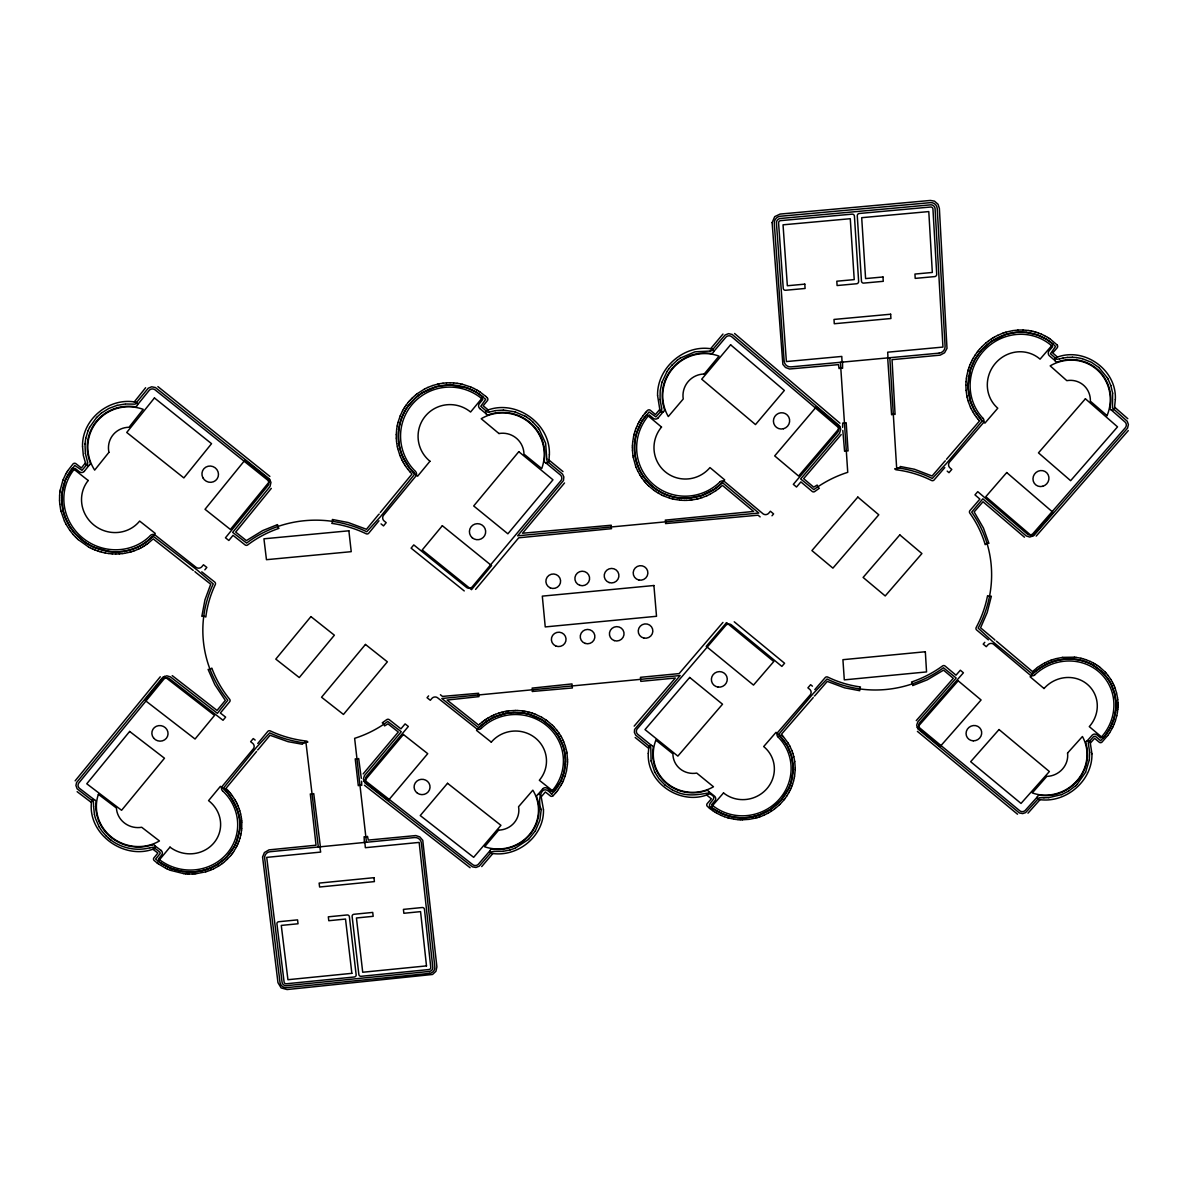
<?xml version="1.0" encoding="UTF-8"?>
<svg xmlns="http://www.w3.org/2000/svg" width="1190" height="1190" viewBox="0 0 1190 1190"><rect width="100%" height="100%" fill="white"/><g stroke="black" fill="none" stroke-linecap="round" stroke-linejoin="round"><path stroke-width="1.5" d="M93.579 806.314L93.415 801.539L77.127 788.821L75.922 785.459L76.576 782.544L162.852 677.184L166.793 675.816L170.423 676.872L217.398 713.316L227.781 700.241A114.954 111.562 15.6 0 1 213.233 583.918L197.272 570.114L154.016 536.854L152.29 536.779L148.274 540.424M1117.99 705.878L1117.99 704.316M396.27 434.692L396.3 438.113M793.15 769.662L793.135 766.539M795.203 769.632L795.218 768.071M61.687 497.316L63.085 510.659M565.473 761.154L564.09 772.132L560.877 781.116M567.511 762.745L567.541 761.184M965.893 385.114L966.042 381.693M632.396 447.068L632.44 445.417M361.314 778.349L358.666 758.521A4.537 4.373 7.4 0 1 355.23 758.848L358.294 785.712A4.522 4.343 6 0 1 361.73 785.385L361.641 781.22M1115.878 707.559L1115.818 701.267M1117.916 707.529L1117.975 705.968M396.27 434.603L396.657 429.441M793.15 769.692L791.127 782.127M59.604 495.457L59.53 500.603M61.687 497.286L61.761 495.635M795.203 769.722L794.578 776.178M84.981 444.123L85.397 453.583M567.407 764.397L567.511 762.835M632.455 445.328L632.723 441.936M241.719 828.627L241.793 822.141M84.981 444.108L85.74 438.351M1115.878 707.589L1115.595 710.728M1117.797 709.181L1117.916 707.619M59.604 495.367L59.931 491.976M61.761 495.62L61.895 493.969M842.803 430.453L844.588 451.293A4.626 4.507 -46.1 0 1 848.068 450.965L846.194 422.718A4.641 4.522 -49.5 0 1 842.698 423.045L842.594 427.433M966.042 381.603L966.414 378.197M567.407 764.486L566.485 770.942M546.82 458.968L545.615 443.215L539.293 429.426M241.555 830.263L241.704 828.716M1117.797 709.27L1117.395 712.468M546.82 458.983L547.088 461.229L562.558 474.156L563.852 476.952L563.465 480.537L517.65 535.812L758.803 513.039L723.163 483.244L721.705 483.185L716.142 487.915M61.895 493.939L65.569 479.466M632.723 441.847L633.556 436.76M1089.341 759.83L1089.683 752.407M239.264 831.602C243.087 815.031 232.645 799.323 223.869 787.602L256.133 747.707L269.699 732.876A114.746 111.369 15.6 0 0 306.023 743.051L318.325 846.982M241.54 830.352L241.064 833.506M1115.595 710.757L1113.989 718.537M396.672 429.352L397.207 425.975M1089.341 759.83L1085.592 772.265M59.946 491.887L60.184 490.265M966.414 378.108L966.682 376.457M239.264 831.632L236.349 842.208M1117.38 712.557L1116.77 715.74M794.295 777.799L794.563 776.267M60.199 490.161L62.906 480.21M966.697 376.367L967.827 371.28M240.752 835.112L241.049 833.595M85.74 438.351L88.03 430.735M397.222 425.886L397.564 424.25M794.28 777.888L793.552 781.012M633.571 436.656L633.943 435.049M566.47 771.031L565.205 775.746M240.722 835.202L239.934 838.281M1116.755 715.815L1115.447 720.56M397.579 424.161L397.981 422.539M137.415 404.942L149.36 390.171A4.418 4.254 38.4 0 1 154.849 389.666L267.542 480.001A4.329 4.21 29.9 0 1 268.181 485.356L225.46 537.791L228.837 540.468L233.032 535.336L245.036 544.871A2.157 2.083 25.4 0 0 247.713 544.916L247.937 544.737A112.827 109.51 15.6 0 1 278.995 528.345L278.936 528.301A4.656 4.537 25.5 0 1 277.553 524.611L262.707 530.576L246.375 540.587L235.679 532.094L271.29 488.406M633.958 434.96L634.389 433.353M397.995 422.45L400.197 415.89M793.522 781.101L792.585 784.18M967.842 371.191L968.318 369.584M970.341 370.12L968.005 386.765L970.534 401.521M489.968 850.761L478.246 864.371A4.12 3.942 -2.2 0 1 473.055 864.892L366.713 781.845A4.165 4.016 5.8 0 1 366.148 776.773L408.349 726.465L405.091 723.907L400.926 728.86L389.309 719.712A2.097 2.023 6.5 0 0 386.705 719.667L382.273 722.806A4.537 4.388 6.9 0 1 384.578 725.915L387.955 723.847L398.293 731.999L363.143 773.902M634.419 433.264L634.895 431.673M636.933 432.268C632.292 446.607 634.434 462.955 642.779 475.539M713.569 351.749L726.019 337.023A4.329 4.254 -60.8 0 1 731.434 336.532L837.492 426.749A4.284 4.165 -48.4 0 1 837.849 432.089L793.328 484.345L796.512 487.022L800.885 481.905L812.19 491.44A2.127 2.068 -42 0 0 814.808 491.485L819.315 488.242A4.611 4.492 -42.7 0 1 817.188 485.044L813.707 487.156L803.637 478.663L841.196 434.573M661.997 382.198L660.182 390.751L660.048 399.483M1113.974 718.567L1110.389 727.506L1105.123 735.688M239.904 838.37L238.893 841.404M791.112 782.157L788.881 788.092M968.348 369.495L968.868 367.889M970.341 370.09L970.861 368.498M662.012 382.183L666.965 371.607M634.91 431.583L635.445 430.007M636.933 432.238L641.737 421.513L648.996 411.978L655.913 416.902L661.744 410.327L661.61 408.051M565.191 775.82L563.465 780.402M1037.338 796.913L1025.155 810.494A4.106 3.882 -30.8 0 1 1020.038 811L919.811 727.997A4.135 3.957 -30.7 0 1 919.498 722.94L963.409 672.796L960.345 670.223L956.001 675.176L945.068 666.028A2.083 1.993 -34.1 0 0 942.51 665.984L942.272 666.162A111.83 108.082 -37 0 1 911.51 682.019L911.555 682.063A4.507 4.329 -32 0 1 912.685 685.589L927.263 679.832L943.536 670.163L953.279 678.3L916.27 720.605M1115.417 720.649L1114.301 723.713M792.034 785.742L792.555 784.269M968.898 367.799L969.463 366.222M970.876 368.469L975.086 359.172L981.006 350.782M635.475 429.917L636.055 428.355M238.297 842.922L238.863 841.479M791.424 787.289L792.005 785.831M969.493 366.133L970.118 364.571M62.936 480.12L65.822 473.918M636.085 428.266L636.724 426.734M88.03 430.721L89.533 427.448M1114.271 723.788L1112.947 726.793M400.227 415.801L402.428 411.115M236.334 842.223L234.341 846.477M237.658 844.439L238.268 843.011M970.148 364.482L970.817 362.935M790.755 788.806L791.395 787.364M65.584 479.436L74.687 465.379L81.976 470.333L87.569 463.728L87.569 462.151M636.754 426.645L638.212 423.551M562.781 781.919L563.42 780.476M236.959 845.926L237.628 844.513M970.861 362.861L971.576 361.329M788.866 788.107L781.101 800.186L770.109 809.661M790.056 790.309L790.725 788.896M1085.592 772.265L1077.248 784.18M560.877 781.146L551.758 794.221M562.037 783.407L562.736 781.994M1112.204 728.295L1112.918 726.867M971.62 361.239L972.394 359.752M236.215 847.384L236.914 846.001M789.297 791.796L790.011 790.398M89.533 427.433L96.583 417.437M638.242 423.462L639.03 421.989M1112.159 728.369L1109.675 732.683M561.249 784.865L561.992 783.481M402.473 411.026L403.276 409.568M972.438 359.663L973.256 358.19M788.479 793.254L789.253 791.871M234.326 846.492L226.918 856.711M236.17 847.459L233.657 851.609M639.075 421.914L639.893 420.472M65.867 473.843L66.685 472.415M561.204 784.954L557.619 790.472M535.381 830.858L539.903 820.222L541.227 809.483M973.301 358.101L975.116 355.141M403.321 409.494L404.169 408.066M788.434 793.328L786.724 796.095M639.937 420.382L640.815 418.969M535.381 830.858L528.524 839.426M66.729 472.341L67.592 470.943M404.228 407.991L405.121 406.578M666.965 371.592L668.616 369.183M640.86 418.88L642.808 416.054M1109.616 732.757L1107.756 735.48M67.651 470.868L73.14 463.817A2.202 2.112 33.9 0 1 75.907 463.669L81.366 467.968L85.397 462.94M975.16 355.066L977.168 352.225M405.18 406.504L406.117 405.136M407.902 406.37C397.252 420.992 395.437 441.341 403.172 457.674M786.679 796.17L784.775 798.817M232.719 852.962L233.612 851.683M75.134 780.833L160.278 676.768M406.177 405.061L408.259 402.339M407.917 406.355L415.831 397.624M668.616 369.168L671.874 365.211M231.723 854.271L232.675 853.022M564.536 482.962L522.529 533.239L611.273 525.221A4.582 4.522 -20.2 0 0 611.571 528.672L518.721 537.806L475.598 589.392M642.853 415.979L644.965 413.287M1107.697 735.539L1101.955 742.144A2.068 1.949 -35.2 0 1 1099.352 742.292L1094.621 738.321L1090.427 743.021M556.608 791.796L557.574 790.532M977.228 352.151L978.269 350.812M783.749 800.126L784.731 798.877M134.247 401.937L145.626 387.732M230.696 855.565L231.678 854.346M1104.097 736.967L1105.108 735.718M380.294 512.488L412.023 474.007L409.925 471.79M378.97 520.789L368.721 533.224A2.142 2.097 20.3 0 1 366.133 533.76L365.865 533.626A112.827 109.51 15.6 0 0 331.787 523.377L331.832 523.332A4.656 4.537 23.9 0 0 332.337 519.465L348.209 522.529L366.446 529.282L378.494 514.66A2.142 2.097 21.1 0 1 379.134 514.139L379.253 514.08M555.537 793.075L556.548 791.856M257.769 743.482L267.765 731.448A2.112 2.023 13 0 1 270.308 730.913L270.576 731.047A112.663 109.346 15.6 0 0 306.261 741.043A2.097 2.023 10.7 0 1 307.868 742.099L307.66 742.114A4.552 4.373 10.6 0 0 302.379 744.256L288.084 741.682L270.041 735.256L258.304 749.388A2.112 2.023 13 0 1 257.68 749.893L257.561 749.938M256.564 751.485L225.922 788.42L228.004 790.502M978.329 350.738L979.4 349.443M659.647 409.538L655.437 414.537L650.305 410.253A2.142 2.127 -48.2 0 0 647.583 410.386L647.479 410.49M710.609 348.744L722.97 334.048M658.234 417.809L663.083 411.933M428.593 695.882L427.061 697.712L430.319 700.285L432.134 698.158A4.18 4.061 3.7 0 1 437.414 697.652L476.521 728.667A3.525 3.421 -0.6 0 0 481.177 728.488M704.227 373.987L719.028 356.122A41.858 41.278 -52.5 0 0 668.304 416.56L683.239 398.992A21.42 21.122 -52.4 0 1 704.227 374.017M84.311 471.314L89.027 465.349M783.689 800.201L780.372 803.875M408.319 402.279L409.39 401M498.595 830.159L484.613 846.774A40.326 38.824 -3.2 0 0 529.282 834.711A40.326 38.824 -3.2 0 0 532.837 790.19L518.557 806.731A20.632 19.873 -3.2 0 1 498.595 830.129M771.998 515.776L773.589 513.902L770.406 511.239L768.532 513.426A4.239 4.135 -37.9 0 1 763.207 513.931L724.651 481.712A3.585 3.525 -38.4 0 0 719.935 481.861M537.969 794.474L542.685 788.866M481.712 866.573L492.883 853.483M541.331 796.705L545.362 791.975L550.39 795.961A2.068 1.993 -6.8 0 0 553.038 795.812L553.216 795.619M634.166 726.123L675.31 678.032L640.815 681.364L640.458 677.318L679.118 673.6L722.94 622.415M946.496 459.281L979.548 420.933L978.701 420.011M230.637 855.625L227.32 859.21M944.8 467.566L934.12 479.942A2.127 2.053 -45.4 0 1 931.547 480.477L931.294 480.358A111.711 107.963 -37 0 0 896.293 469.812A2.127 2.068 -45.7 0 1 894.746 468.696L894.954 468.696A4.626 4.477 -46 0 0 900.354 466.51L914.515 469.262L932.082 476.015L944.637 461.452A2.142 2.053 -46.7 0 1 945.277 460.932L945.41 460.872M1053.046 344.103L1040.075 359.157A32.383 31.044 -52.1 0 0 995.45 363.262A32.383 31.044 -52.1 0 0 997.77 408.215L984.918 423.134A52.181 50.01 -52.1 0 1 981.095 350.663A52.181 50.01 -52.1 0 1 1053.046 344.103L1046.456 339.254M1104.082 736.982L1100.646 740.701L1095.276 736.208L1093.58 736.551L1088.225 742.798L1089.683 752.392M645.039 413.213L646.125 411.948M814.808 689.605L825.206 677.601A2.083 2.008 -28.8 0 1 827.734 677.08L827.987 677.199A111.83 108.082 -37 0 0 860.489 686.957A4.507 4.329 -30 0 0 859.76 690.721L844.602 687.835L827.258 681.394L815.046 695.495A2.083 2.008 -27.3 0 1 814.406 695.986L814.287 696.046M813.231 697.593L781.309 734.394L782.157 735.256M1036.193 536.095L1128.284 430.587M984.799 642.303L983.208 644.117L986.272 646.691L988.161 644.578A4.18 3.987 -36.5 0 1 993.367 644.073L1030.198 675.057A3.525 3.347 -36.4 0 0 1034.779 674.894M555.477 793.15L553.29 795.56M979.459 349.369L981.809 346.811M981.021 350.767L991.121 341.619M1067.579 753.017L1082.424 736.521A40.282 38.08 -33.3 0 1 1076.727 780.952A40.282 38.08 -33.3 0 1 1032.28 792.942L1046.828 776.371A20.602 19.486 -33.3 0 0 1067.549 753.017M1040.06 799.635L1027.982 813.172M204.844 569.832L206.837 567.437L203.46 564.774L201.645 566.961A4.314 4.165 25.4 0 1 196.261 567.466L155.325 535.217A3.659 3.525 28.3 0 0 150.535 535.381M409.449 400.926L410.58 399.691M646.185 411.874L647.315 410.654M671.889 365.211L677.274 360.243M96.598 417.422L101.418 413.064M410.639 399.632L411.799 398.427M226.903 856.726L224.642 858.942M1077.248 784.195L1075.745 785.653M981.869 346.736L985.707 343.151M551.654 794.325C540.706 780.625 537.285 801.792 541.227 809.468M779.182 805.05L780.313 803.934M411.859 398.367L415.712 394.887M227.26 859.269L223.601 862.527M528.524 839.441L515.225 848.158M479.57 724.308L478.678 725.141L447.083 700.047L479.005 696.611A4.537 4.403 -0.3 0 1 478.663 693.264L442.487 696.403L440.419 694.752M779.108 805.109L775.359 808.352M1075.73 785.668L1068.501 791.157M224.627 858.957L216.952 864.699M720.143 487.379L722.389 485.356L753.597 511.432L665.24 520.134A4.582 4.507 -27.6 0 1 665.522 523.585L758.09 515.196L760.127 516.891M479.644 724.234L482.158 722.092M415.846 397.609L418.449 395.482M718.805 488.495L720.084 487.439M985.781 343.092L988.503 340.935M148.259 540.438L144.273 543.384M148.363 543.116L153.198 538.877L193.271 570.456M415.786 394.827L417.095 393.801M222.277 863.538L223.527 862.572M718.73 488.555L716.008 490.592M482.218 722.047L483.497 721.066M677.274 360.243L680.249 358.101M101.433 413.049L108.826 408.453L117.051 405.388M774.006 809.364L775.285 808.412M1037.427 667.486L1032.489 671.562L996.447 641.172M146.965 544.142L148.289 543.161M417.169 393.741L424.503 389.041M418.464 395.467L422.629 392.611M716.127 487.93L713.39 489.849M222.203 863.598L219.54 865.457M988.578 340.875L991.419 338.882M483.571 721.006L484.88 720.069M486.115 721.69L479.511 727.164L478.068 727.239L441.832 698.5L680.144 675.533L634.582 729.455L634.374 732.4L635.653 735.108L650.781 747.573L651.109 760.946M773.931 809.423L771.224 811.283M1037.502 667.426L1041.726 664.645M145.537 545.124L146.891 544.187M715.934 490.652L710.043 494.222M991.136 341.604L1006.368 334.256M484.955 720.01L486.294 719.117M486.145 721.676L493.181 717.57M1041.339 667.203L1031.79 673.644L992.579 641.514L978.15 628.097A113.972 110.164 -37 0 0 971.695 512.102L982.836 498.818L1026.301 535.976L1029.766 537.047L1033.768 535.634L1127.525 428.177L1128.403 424.577L1127.227 421.245L1112.472 407.991L1112.635 393.176M680.264 358.101L694.975 351.824L710.192 351.05M144.243 543.399C133.949 550.286 121.112 553.067 108.87 551.446M144.079 546.061L145.463 545.169M713.375 489.863L701.356 495.665L688.251 498.194M991.493 338.838L992.921 337.945M218.127 866.35L219.466 865.517M486.368 719.058L487.736 718.21M770.079 809.661L759.934 814.689M771.15 811.327L768.323 813.008M1041.354 667.188L1047.111 664.005M1068.486 791.172L1061.614 794.608M142.592 546.954L144.005 546.106M422.643 392.596L436.596 386.631L450.058 384.935M992.995 337.886L994.453 337.038M216.937 864.699L211.225 867.674M218.038 866.394L213.694 868.76M487.811 718.165L490.711 716.529M1041.8 664.585L1044.716 662.979M141.075 547.787L142.517 546.998M994.528 336.993L997.592 335.401M768.249 813.053L763.787 815.269M424.592 388.996L427.686 387.494M139.528 548.575L140.985 547.831M709.954 494.266L706.905 495.754M490.786 716.484L492.229 715.77M1044.805 662.934L1047.825 661.491M1087.244 740.805L1092.152 735.212A3.496 3.302 -35.2 0 1 1096.868 734.81L1100.601 737.964L1101.524 736.937A48.121 45.532 -35.7 0 0 1100.17 672.99A48.121 45.532 -35.7 0 0 1034.928 674.685M137.951 549.319L139.438 548.62M997.666 335.357L1002.471 333.319M492.318 715.726L493.791 715.056M493.21 717.555L494.683 716.886M213.605 868.789L210.6 870.113M1047.126 664.005C1061.644 656.984 1079.642 657.192 1093.595 665.507M427.76 387.449L432.61 385.56M137.862 549.349L134.723 550.628M706.815 495.784L702.026 497.643M493.865 715.012L495.367 714.387M494.698 716.871L505.646 713.45M211.195 867.689L206.673 869.429M1047.899 661.462L1050.993 660.227M763.697 815.299L760.648 816.519M515.211 848.158L509.945 849.987M1061.599 794.608L1048.777 797.642M495.442 714.342L498.58 713.197M210.511 870.158L207.417 871.288M133.072 551.208L134.634 550.673M1002.56 333.289L1004.137 332.739M1051.082 660.182L1052.614 659.662M759.919 814.689L753.701 816.519M759.041 817.084L760.559 816.548M489.031 412.127L487.454 412.067L480.79 406.281L485.728 399.29L476.074 392.046M432.699 385.53L437.727 384.132M131.406 551.744L132.983 551.238M1004.226 332.709L1005.818 332.203M700.36 498.164L701.936 497.673M498.67 713.167L500.216 712.691M206.643 869.429L200.351 871.08M205.796 871.794L207.328 871.318M1052.704 659.632L1055.887 658.695M757.435 817.575L758.952 817.099M489.045 412.127L495.427 410.624M1059.561 358.874L1056.735 359.306L1050.458 353.713L1055.575 346.483L1053.061 344.103M129.71 552.22L131.317 551.773M1005.907 332.174L1012.66 330.642M1006.383 334.241L1016.275 332.337L1026.271 332.412M698.679 498.625L700.27 498.194M500.306 712.661L501.868 712.23M205.721 871.824L195.77 873.757M755.799 818.036L757.346 817.604M1059.576 358.874L1063.086 358.041M149.97 847.771L153.421 847.161L160.01 852.218L160.129 853.572L155.593 859.076L160.918 863.181M509.93 849.987L503.058 851.326M117.051 405.388L125.039 404.05M149.955 847.771C136.582 851.326 121.707 848.291 110.73 839.902M129.621 552.234L124.563 553.305M696.983 499.041L698.59 498.655M501.957 712.2L503.534 711.813M1055.976 658.665L1062.566 657.386M755.71 818.051L749.164 819.33M753.687 816.519C740.641 819.538 726.376 817.203 715.145 809.84C698.827 803.905 724.814 798.728 707.485 793.09C697.95 794.861 687.225 796.363 677.705 792.376M437.816 384.117L439.452 383.775M696.894 499.071L691.851 499.964M503.623 711.798L505.214 711.456M1063.101 358.041L1067.37 357.431M200.337 871.08L193.851 871.913M505.304 711.442L506.91 711.159M505.676 713.435L513.842 712.513M439.541 383.745L442.948 383.21M495.427 410.624L503.43 410.074M506.999 711.144L508.606 710.906M1012.75 330.627L1017.866 330.076M122.823 553.558L124.474 553.32M749.075 819.345L742.441 819.791M508.695 710.906L515.448 710.46M1062.655 657.371L1074.347 657.192M122.734 553.558L119.312 553.886M690.126 500.157L691.762 499.964M443.037 383.195L446.473 382.882M503.043 851.326L493.939 851.43M1067.385 357.431L1072.398 357.253M194.074 873.891L195.681 873.757M690.022 500.157L686.645 500.365M1048.777 797.642L1043.957 797.761M125.783 404.005L135.154 404.154L148.274 388.193L151.666 386.795L155.414 387.538L269.446 478.945L270.963 482.426L270.011 486.517L232.66 532.376L246.613 543.057A114.954 111.562 15.6 0 1 366.773 531.737L380.681 516.43L414.18 474.751L414.15 473.174L409.345 467.774M193.821 871.928L182.338 871.437L171.167 868.477M192.363 873.981L193.985 873.906M686.585 498.268L688.222 498.194M119.208 553.886L115.772 553.99M446.562 382.868L450.013 382.778M1017.956 330.061L1023.088 330.017M192.274 873.981L188.927 873.995M513.857 712.513L523.689 713.137M684.919 498.298L686.556 498.268M684.904 500.395L686.556 500.365M740.76 819.761L742.352 819.791M515.553 710.46L517.174 710.49M115.683 553.99L112.232 553.871M683.253 498.268L684.89 498.298M684.815 500.395L681.439 500.276M450.118 382.778L453.569 382.912M450.088 384.935L466.778 387.791M503.444 410.074L514.943 411.844M1072.398 357.253L1076.667 357.58M1043.942 797.761L1039.153 797.776L1025.601 812.606L1022.716 813.603L1019.354 812.948L917.907 728.949L916.672 725.201L917.862 721.795L956.18 678.017L943.447 667.783A113.972 110.164 -37 0 1 827.035 679.029L812.993 693.815L779.361 733.59L779.539 735.524M187.217 873.936L188.838 873.995M739.079 819.687L740.671 819.761M517.263 710.49L522.306 710.891M683.224 498.268C671.591 497.866 660.138 493.329 651.451 485.579M1023.177 330.017L1028.264 330.478M185.491 873.802L187.127 873.921M737.398 819.568L738.99 819.687M112.128 553.871L108.692 553.529M679.713 500.127L681.349 500.261M453.658 382.927L457.094 383.284M493.939 851.43L491.753 851.698L479.228 866.171L475.97 867.48L472.46 866.841L364.869 782.856L363.381 779.034L364.423 775.627L401.238 731.716L387.747 721.467A114.746 111.369 15.6 0 1 354.635 738.336L366.461 842.267M183.796 873.624L185.402 873.802M735.732 819.389L737.324 819.553M1074.436 657.192L1076.013 657.371M679.624 500.112L674.566 499.354M1026.286 332.412L1037.546 334.985L1046.441 339.239M1076.682 357.58L1082.245 358.651M710.192 351.05L711.739 350.693L725.052 335.045L728.518 333.646L732.148 334.435L839.456 425.737L840.735 429.159L839.59 433.249L800.662 478.945L813.826 489.626A113.779 109.971 -37 0 1 847.741 472.326L840.408 362.296M183.691 873.624L170.468 870.321M734.081 819.151L735.643 819.375M522.395 710.906L524.002 711.129M1076.102 657.386L1080.937 658.263M108.84 551.446L94.055 547.311M108.602 553.514L105.181 552.963M457.183 383.299L460.589 383.879M1028.353 330.493L1029.96 330.761M733.992 819.136L729.158 818.14M524.091 711.144L525.683 711.427M523.704 713.137L528.509 714.149M1030.064 330.775L1031.656 331.088M525.772 711.442L527.363 711.769M105.077 552.948L101.7 552.175M672.871 498.982L674.477 499.324M460.679 383.894L462.315 384.266M1031.745 331.103L1033.336 331.46M527.453 711.798L529.029 712.185M1081.011 658.293L1082.543 658.665M671.19 498.551L672.781 498.952M462.419 384.281L470.749 387.003M1033.426 331.489L1035.003 331.906M94.263 799.695L79.373 788.271A4.239 4.016 17.9 0 1 78.659 783.184L163.923 679.073A4.269 4.076 19.7 0 1 169.263 678.553L223.021 720.277L225.624 717.124L220.358 713.033L229.655 701.773A2.127 2.038 16.4 0 0 229.625 699.229L229.447 699.006A112.827 109.51 15.6 0 1 212.132 668.944L211.82 668.111A4.611 4.433 19 0 1 208.101 669.405L214.81 684.622L225.297 700.419L217.041 710.445L172.223 675.623M1082.26 358.651L1091.409 362.281L1098.906 367.502M727.551 817.709L729.068 818.125M529.119 712.2L530.681 712.631M528.538 714.149L542.045 719.831L552.145 727.908M99.975 551.684L101.611 552.145M651.57 745.505L637.528 734.096A4.15 4.016 -14.2 0 1 637.081 729.009L725.93 625.226A4.18 4.076 -25.5 0 1 731.196 624.72L781.86 666.4L784.582 663.261L734.245 621.805M1082.632 658.695L1085.711 659.632M669.524 498.075L671.101 498.536M546.061 463.059L560.609 475.152A4.254 4.224 -9.1 0 1 561.1 480.477L472.043 587.057A4.224 4.15 5.2 0 1 466.703 587.562L413.778 544.916L411.1 548.144L464.249 590.939M1111.46 410.119L1125.264 422.242A4.299 4.076 -49.7 0 1 1125.487 427.552L1032.816 533.774A4.239 4.046 -43.5 0 1 1027.565 534.28L977.749 491.663L974.967 494.876L979.891 499.086L969.969 510.54A2.127 2.038 -43.7 0 0 969.82 513.128L969.984 513.366A111.875 108.126 -37 0 1 984.963 543.83L985.201 544.678A4.582 4.388 -41.8 0 1 988.935 543.384L983.431 528.048L974.164 511.938L982.985 501.749L1024.456 537.211M514.958 411.844L524.983 416.143M1035.092 331.936L1036.654 332.397M727.462 817.679L724.383 816.667M530.77 712.661L532.302 713.137M98.264 551.163L99.886 551.669M669.449 498.045L664.645 496.319M1036.743 332.426L1038.29 332.947M98.175 551.134L94.903 549.929M532.391 713.167L533.923 713.702M1085.801 659.662L1090.308 661.462M466.807 387.791L476.06 392.031M677.69 792.376L672.633 790.145M1038.364 332.977L1041.473 334.212M724.293 816.638L721.289 815.433M534.013 713.732L535.515 714.312M171.152 868.462L160.948 863.196M170.378 870.292L167.284 868.998M535.604 714.342L541.658 717.243M93.251 549.245L94.828 549.899M470.838 387.048L473.977 388.49M663.053 495.62L664.556 496.275M1041.562 334.256L1044.567 335.684M721.214 815.403L716.841 813.216M94.025 547.296L87.926 544.157M91.63 548.501L93.177 549.2M661.491 494.876L662.979 495.59M165.737 868.254L167.21 868.953M1090.397 661.506L1093.253 662.934M90.024 547.697L91.541 548.456M165.663 868.209L158.389 863.866M474.066 388.52L477.101 390.171M661.417 494.832L658.457 493.24M672.633 790.145L665.195 785.221M88.447 546.85L89.934 547.653M1044.656 335.729L1047.557 337.38M1093.327 662.979L1094.681 663.737M88.358 546.805L78.213 539.62M715.398 812.383L716.752 813.172M541.733 717.287L545.957 719.95M524.998 416.158L526.843 417.303M477.19 390.216L478.618 391.079M658.368 493.196L655.526 491.411M1094.755 663.782L1096.079 664.6M1093.61 665.522L1102.282 672.142L1108.262 679.312M87.911 544.142L85.025 542.298M715.324 812.339L712.631 810.583M1047.631 337.425L1049 338.287M478.707 391.138L480.106 392.046M1096.154 664.645L1097.448 665.493M526.858 417.303L529.818 419.401M1049.074 338.332L1050.413 339.254M480.195 392.105L485.728 396.374M654.098 490.414L655.452 491.351M85.011 542.283L74.777 533.179M1097.507 665.537L1098.772 666.445M546.031 719.995L547.326 720.932M712.557 810.524L709.999 808.605M157.006 862.854L158.315 863.806M1050.487 339.299L1056.928 344.773M1017.524 814.213L917.401 731.374M654.024 490.354L648.788 486.011M77.142 791.677L91.451 802.551M152.841 849.214L157.898 853.052L153.867 857.931A2.097 1.978 13.1 0 0 154.09 860.459L156.946 862.795M1098.846 666.489L1100.066 667.426M110.73 839.902L109.614 839.024M547.4 720.991L552.457 725.305M255.151 740.061L253.247 738.573L250.644 741.712L252.875 743.482A4.21 4.046 13.4 0 1 253.515 748.599L222.218 786.337A3.555 3.391 12.8 0 0 222.5 790.829M364.423 785.221L470.095 867.718M529.833 419.416L532.614 421.751M201.764 571.84L214.691 582.029A2.142 2.068 23.6 0 1 215.301 584.573L215.182 584.826A112.827 109.51 15.6 0 0 205.974 615.795L205.811 617.015A4.641 4.463 21.7 0 0 201.839 616.39L204.963 599.805L210.734 584.216L195.532 572.241A2.157 2.083 25 0 1 194.996 571.602L194.937 571.483M161.096 850.448L155.087 845.941M157.883 386.601L269.877 476.431M635.163 737.488L648.669 748.361M706.592 794.98L711.352 798.817L707.172 803.652A2.053 1.978 -17.2 0 0 707.247 806.21L708.66 807.489M1100.14 667.486L1104.885 671.8M498.922 433.502L481.206 418.731A41.635 41.367 14.3 0 1 541.733 468.548L523.972 454.119A21.301 21.167 14.2 0 0 498.922 433.532M109.599 839.024L108.513 838.117M488.227 409.955L483.17 405.775L487.454 400.569A2.157 2.142 38.9 0 0 487.305 397.832L487.201 397.728M549.021 460.084L563.004 471.612M485.907 413.57L479.808 408.542M812.413 686.184L810.613 684.696L807.906 687.835L810.003 689.59A4.15 4.016 -27 0 1 810.375 694.692L777.799 732.326A3.496 3.362 -23.7 0 0 777.843 736.803M708.734 807.549L709.924 808.545M988.384 639.848L976.618 629.941A2.097 2.008 -37.1 0 1 976.202 627.457L976.336 627.204A111.875 108.126 -37 0 0 987.328 596.8L987.611 595.64A4.552 4.358 -39.4 0 0 991.359 596.22L987.194 612.523L980.575 627.799L994.394 639.447A2.097 1.993 -36.9 0 1 994.87 640.056L994.929 640.175M665.18 785.207L659.022 778.84L654.678 771.923M734.557 333.483L839.962 423.194M947.181 471.121L948.995 472.668L951.777 469.44L949.665 467.596A4.269 4.106 -46.6 0 1 949.367 462.3L983.089 423.134A3.63 3.496 -49.8 0 0 983.133 418.419M1057.479 357.119L1052.719 352.954L1057.196 347.763A2.172 2.068 -54.1 0 0 1057.181 345.026L1057.092 344.921M1114.643 407.188L1127.793 418.702M108.513 838.102L105.925 835.692M381.053 523.883L383.507 525.906L386.185 522.663L383.939 520.818A4.269 4.195 20.3 0 1 383.359 515.508L415.756 476.223A3.615 3.57 24.2 0 0 415.548 471.493M1098.906 367.517L1107.34 377.795M485.788 396.434L487.037 397.564M651.436 485.565L646.795 480.849M76.904 538.401L78.153 539.561M532.614 421.766L538.014 427.656M647.553 484.791L648.714 485.951M75.61 537.151L76.829 538.341M552.517 725.365L553.648 726.495M981.378 419.758L981.616 421.677L946.69 463.207L932.276 478.469A113.779 109.971 -37 0 0 896.635 467.73L889.793 357.714M105.925 835.692L101.805 830.873M779.554 735.539L787.17 745.535M75.55 537.092L73.17 534.533M646.348 483.556L647.479 484.732M553.707 726.569L556.95 730.303M552.16 727.923L558.08 735.48M1104.945 671.859L1105.986 672.99M981.363 419.743L974.565 410.565L970.549 401.536M228.064 790.562L229.149 791.766M782.217 735.331L783.258 736.476M645.203 482.262L646.289 483.482M1106.045 673.064L1108.069 675.489M409.866 471.716L407.679 469.083M977.6 418.716L978.641 419.951M229.209 791.826L230.25 793.046M74.762 533.165L69.66 526.307M73.111 534.474L69.838 530.338M783.318 736.551L788.122 743.096M646.765 480.834L642.779 475.554M644.087 480.938L645.144 482.188M230.31 793.12L231.306 794.37M976.544 417.378L977.54 418.642M644.028 480.864L642.005 478.172M556.994 730.363L558.913 732.995M409.33 467.759L403.187 457.689M407.62 469.009L405.597 466.242M1108.113 675.548L1110.85 679.475M538.014 427.656L539.293 429.412M231.366 794.444L232.318 795.738M976.484 417.318L974.55 414.611M101.388 830.308L99.112 826.767M69.779 530.264L66.06 524.314M232.377 795.812L235.084 799.977M641.023 476.744L641.946 478.097M558.973 733.07L560.713 735.807M404.63 464.769L405.552 466.168M1108.277 679.326L1109.11 680.62M974.506 414.537L972.751 411.695M640.101 475.286L640.979 476.669M558.095 735.494L562.929 745.535M403.707 463.267L404.585 464.695M69.645 526.278L65.733 518.736M1110.895 679.549L1112.457 682.287M1109.11 680.635L1111.356 684.711M640.056 475.212L637.617 470.719M788.167 743.17L789.743 745.952M1107.355 377.81L1108.039 379.03M402.845 461.735L403.663 463.178M560.758 735.881L561.531 737.264M99.112 826.767L95.483 818.512M235.129 800.052L235.903 801.45M972.706 411.621L971.144 408.676M787.17 745.565L791.395 755.665L793.135 766.524M1108.039 379.045L1110.835 385.53M402.027 460.173L402.8 461.646M561.576 737.339L563.034 740.225M66.015 524.225L64.468 521.131M235.947 801.525L236.676 802.938M708.943 791.722L714.61 796.229A3.481 3.347 -17.6 0 1 714.922 800.811L711.605 804.648L712.631 805.496A47.808 46.008 -20.3 0 0 778.052 800.573A47.808 46.008 -20.3 0 0 778.052 736.952M1112.501 682.361L1113.2 683.729M789.773 746.026L791.781 750.414M654.678 771.908L651.109 760.96M401.982 460.084L400.539 456.975M236.721 803.012L237.405 804.44M970.415 407.114L971.1 408.587M1113.23 683.819L1113.885 685.202M1111.371 684.726L1114.554 693.502L1115.818 701.252M637.572 470.645L636.219 467.551M1054.965 360.585L1049.297 355.706A3.659 3.496 -53.7 0 1 1049.134 350.767L1052.659 346.677L1051.633 345.74A50.025 47.942 -52.1 0 0 984.309 350.232A50.025 47.942 -52.1 0 0 982.925 418.255M563.063 740.314L563.703 741.757M64.424 521.041L60.988 511.12M237.435 804.529L238.074 805.972M970.386 407.039L968.556 402.309M1113.914 685.291L1114.509 686.704M399.885 455.353L400.509 456.901M65.718 518.706L63.085 510.674M563.733 741.831L565.399 746.428M238.104 806.061L239.25 809.096M1114.554 686.779L1115.104 688.222M635.594 465.93L636.174 467.462M791.826 750.488L792.361 751.946M399.84 455.264L397.772 448.645M87.569 462.137L85.397 453.598M635.564 465.84L633.303 457.555M1115.134 688.296L1116.532 692.892M792.391 752.02L792.897 753.493M1110.835 385.545L1112.635 393.161M562.929 745.55L563.852 748.57M239.279 809.185L239.755 810.688M968.035 400.658L968.526 402.22M792.927 753.568L793.789 756.632M95.274 817.842L94.427 814.51M565.414 746.517L566.262 749.626M239.785 810.762L240.618 813.886M661.61 408.036L660.048 399.498M967.574 398.992L968.005 400.569M563.867 748.599L565.086 754.802M967.173 397.311L967.559 398.903M1116.547 692.967L1117.484 697.697M793.819 756.721L794.727 761.451M397.386 446.919L397.757 448.556M60.601 509.394L60.973 511.031M566.276 749.715L566.604 751.247M240.633 813.975L241.258 817.143M966.816 395.615L967.158 397.222M94.427 814.495L93.579 806.329M397.371 446.83L396.776 443.454M60.586 509.305L59.798 504.188M566.619 751.321L566.901 752.868M966.801 395.511L966.102 390.439M633.006 455.844L633.288 457.466M566.916 752.958L567.526 759.443M241.272 817.232L241.481 818.78M632.991 455.755L632.47 450.653M1117.499 697.786L1117.693 699.318M794.741 761.54L795.218 767.996M396.568 441.713L396.761 443.364M565.101 754.832L565.384 757.956M241.496 818.869L241.659 820.416M1117.707 699.408L1117.946 702.591M396.553 441.624L396.3 438.218M59.783 504.099L59.545 500.693M241.674 820.505L241.793 822.052M966.102 390.35L965.893 385.203M565.399 757.985L565.473 761.139M632.47 450.564L632.396 447.157M1117.946 702.68L1117.99 704.227M567.526 759.532L567.541 761.094M152.261 844.811A41.665 39.508 15.4 0 1 96.093 802.105A2.291 2.172 17 0 0 94.04 799.665A2.291 2.172 17 0 0 91.556 801.539C87.123 834.011 124.043 860.37 153.837 848.886A2.276 2.157 13.6 0 0 155.176 846.135A2.276 2.157 13.6 0 0 152.261 844.811M481.325 728.295A48.091 46.529 -4 0 1 547.712 726.51A48.091 46.529 -4 0 1 552.338 790.591L551.431 791.603L547.474 788.464A3.496 3.362 -6.4 0 0 542.655 788.836M222.723 790.978A48.611 46.202 13 0 1 225.951 854.718A48.611 46.202 13 0 1 159.534 859.745L158.448 858.882L161.632 855.045A3.54 3.347 13.2 0 0 161.111 850.419M150.371 535.589A50.62 48.611 31.3 0 1 81.5 536.943A50.62 48.611 31.3 0 1 74.107 469.41L75.015 468.325L79.314 471.716A3.704 3.555 33.6 0 0 84.341 471.344M415.325 471.329A49.742 49.266 28.4 0 1 413.302 403.127A49.742 49.266 28.4 0 1 481.682 398.561L482.783 399.483L479.391 403.589A3.63 3.6 36.1 0 0 479.778 408.587M719.772 482.069A49.385 48.76 -42 0 1 652.15 483.348A49.385 48.76 -42 0 1 648.253 415.964L649.19 414.894L653.236 418.27A3.615 3.57 -47.5 0 0 658.189 417.913M1091.929 753.791C1092.628 780.863 1065.586 803.711 1039.063 799.516A2.231 2.097 -31.6 0 1 1037.293 797.121A2.231 2.097 -31.6 0 1 1039.852 795.277A40.802 38.571 -33.3 0 0 1085.935 743.467A2.246 2.112 -34.8 0 1 1087.437 740.73A2.246 2.112 -34.8 0 1 1090.159 742.069L1091.929 753.791M543.473 809.736C544.246 836.183 517.442 857.573 491.842 853.364A2.231 2.142 -3.1 0 1 489.923 850.969A2.231 2.142 -3.1 0 1 492.437 849.11A40.862 39.344 -3.2 0 0 536.764 797.151A2.246 2.157 -5.9 0 1 538.178 794.399A2.246 2.157 -5.9 0 1 541.004 795.738L543.473 809.736M657.579 395.541L659.974 410.565A2.321 2.291 -49.2 0 0 662.875 412.023A2.321 2.291 -49.2 0 0 664.362 409.092A42.394 41.814 -52.5 0 1 710.98 353.504A2.335 2.306 -60 0 0 713.613 351.526A2.335 2.306 -60 0 0 711.679 348.893C684.324 344.014 656.91 367.859 657.579 395.541M82.541 446.503L83.315 455.353L85.784 463.966A2.38 2.291 33.9 0 0 88.804 465.424A2.38 2.291 33.9 0 0 90.172 462.494A43.39 41.769 34.6 0 1 134.872 406.712A2.395 2.306 37.6 0 0 137.46 404.719A2.395 2.306 37.6 0 0 135.348 402.086C109.019 397.222 81.783 419.445 82.541 446.503M1115.327 399.498L1114.465 408.244A2.335 2.216 -50.6 0 1 1111.802 410.193A2.335 2.216 -50.6 0 1 1110.002 407.62A42.587 40.624 -51 0 0 1057.702 361.834A2.35 2.246 -53.3 0 1 1054.89 360.377A2.35 2.246 -53.3 0 1 1056.452 357.461C1083.971 346.454 1116.979 369.807 1115.327 399.498M549.364 454.773L548.873 461.14A2.306 2.291 -4.6 0 1 546.284 463.103A2.306 2.291 -4.6 0 1 544.306 460.515A42.185 41.903 14.3 0 0 488.688 414.685A2.321 2.306 32.9 0 1 485.743 413.228A2.321 2.306 32.9 0 1 487.201 410.297C516.133 399.081 550.777 423.7 549.364 454.773M648.282 753.389C646.72 783.139 680.427 805.318 707.574 794.667A2.231 2.142 -17.4 0 0 709.017 791.93A2.231 2.142 -17.4 0 0 706.235 790.591A40.862 39.449 -17.6 0 1 653.236 747.915A2.246 2.172 -14.7 0 0 651.361 745.476A2.246 2.172 -14.7 0 0 648.818 747.35L648.282 753.344M772.132 222.634L782.856 364.378L785.519 367.502L789.565 369.004L838.444 364.631L839.069 368.617A4.671 4.552 -54 0 1 842.58 368.29L842.535 362.102A2.157 2.097 -55 0 0 841.955 360.793L841.806 356.435L786.382 361.567L776.43 222.783A4.403 4.299 -70.2 0 1 780 218.514L930.982 204.814A4.418 4.254 -64.5 0 1 935.043 208.384L942.956 347.078L887.681 352.195L887.948 356.464A2.157 2.097 -54.8 0 0 887.681 357.922L891.593 414.774A4.656 4.507 -49.7 0 1 895.073 414.447L892.039 359.663L940.174 355.141L944.562 352.776L947.002 348.373L939.371 208.429L938.062 204.293L934.492 201.155L930.416 200.441L780.119 214.066L774.72 216.625L772.132 222.634M262.574 856.993L277.969 982.657L281.123 987.923L287.088 989.545L432.55 974.461L435.927 971.308L436.894 966.89L422.762 840.318L419.817 836.912L415.846 835.559L368.29 840.081L367.517 836.377A4.492 4.314 4.6 0 1 364.095 836.719L364.393 842.461A2.068 1.978 4.3 0 0 365.003 843.665L365.345 847.697L419.163 842.416L432.833 967.589A4.091 3.868 -0.9 0 1 429.56 971.412L286.21 985.707A4.106 3.868 5.1 0 1 282.119 982.628L266.724 857.38L320.675 852.085L320.021 848.158A2.083 1.978 6.7 0 0 320.393 846.789L313.743 793.581A4.537 4.343 8.7 0 1 310.307 793.923L316.034 845.212L269 849.868L264.403 852.546L262.574 856.993M98.383 794.31L98.339 794.459A41.129 39.002 15.4 0 0 112.366 837.79A41.129 39.002 15.4 0 0 159.445 840.958L141.699 827.273A21.033 19.947 15.4 0 1 116.427 808.025L98.383 794.31M532.391 691.464L572.375 687.969L571.988 683.923L532.064 688.118A4.522 4.403 -4.5 0 1 532.391 691.464M655.883 740.135L655.824 740.284A40.326 38.943 -17.6 0 0 667.441 783.541A40.326 38.943 -17.6 0 0 713.479 786.769L696.745 773.084A20.632 19.933 -17.6 0 1 672.9 753.85L655.883 740.135M1107.072 415.622L1090.367 401.209A21.509 20.513 -50.9 0 0 1066.82 380.651L1050.175 365.865A42.037 40.103 -51 0 1 1096.957 369.644A42.037 40.103 -51 0 1 1107.072 415.622M108.915 452.349L94.665 470.11A42.825 41.219 34.6 0 1 96.569 421.944A42.825 41.219 34.6 0 1 143.216 409.33L129.041 427.255A21.911 21.093 34.6 0 0 108.93 452.349M154.432 397.951L126.735 432.461L183.855 477.919L211.537 443.677L154.432 397.951M244.872 460.218L205.022 509.29L230.399 529.461L270.249 480.567L244.872 460.218M164.399 676.485L144.927 700.27L195.056 739.02L214.542 715.413L164.399 676.485M129.65 731.448L86.766 783.779L121.588 810.286L164.473 758.223L129.65 731.448M429.962 461.244L417.601 476.208A51.884 51.393 28.4 0 1 410.044 403.574A51.884 51.393 28.4 0 1 483.051 396.91L470.586 412.023A32.204 31.892 28.4 0 0 425.306 416.173A32.204 31.892 28.4 0 0 429.962 461.244M310.917 616.598L275.797 659.111L299.27 677.556L334.375 635.192L310.917 616.598M169.992 847.131L158.255 861.277A50.724 48.195 13 0 0 229.105 854.241A50.724 48.195 13 0 0 220.403 786.352L208.562 800.632A31.476 29.914 13 0 1 214.007 842.788A31.476 29.914 13 0 1 169.992 847.131M442.338 525.712L422.242 549.944L471.493 589.66L491.589 565.622L442.338 525.712M518.795 451.694L473.694 505.958L507.877 533.804L552.963 479.808L518.795 451.694M365.449 644.445L321.553 697.236L343.464 714.446L387.36 661.819L365.449 644.445M403.395 734.498L364.095 781.324L388.431 800.32L427.731 753.672L403.395 734.498M730.601 344.788L701.713 379.179L755.486 424.577L784.359 390.454L730.601 344.788M447.529 783.288L420.248 815.552L473.665 857.321L500.93 825.325L447.529 783.288M816.236 406.995L774.69 455.904L798.594 476.045L840.125 427.314L816.236 406.995M726.525 622.653L706.235 646.363L753.493 685.083L773.783 661.536L726.525 622.653M689.694 677.452L645.01 729.604L677.854 756.111L722.523 704.212L689.694 677.452M857.826 497.078L811.922 550.583L832.911 568.136L878.785 514.794L857.826 497.078M899.818 534.89L863.107 577.433L885.211 595.952L921.908 553.558L899.818 534.89M723.52 792.927L711.293 807.043A49.876 48.002 -20.3 0 0 781.175 800.096A49.876 48.002 -20.3 0 0 776.014 732.341L763.683 746.561A30.955 29.795 -20.3 0 1 766.925 788.643A30.955 29.795 -20.3 0 1 723.52 792.927M1006.725 472.549L985.796 496.691L1032.147 536.378L1053.061 512.399L1006.725 472.549M1085.399 398.784L1038.468 452.869L1070.628 480.686L1117.529 426.868L1085.399 398.784M958.158 680.799L917.267 727.477L940.204 746.472L981.081 699.973L958.158 680.799M999.035 729.544L970.668 761.704L1021.02 803.443L1049.372 771.536L999.035 729.544M351.853 973.331L287.935 979.712L281.271 925.418L298.036 923.767L297.56 919.87L278.743 921.729A2.068 1.964 6.6 0 0 276.928 923.886L284.098 982.048A2.053 1.934 5.1 0 0 286.374 983.773L354.337 976.99A2.053 1.934 2.4 0 0 356.152 974.848L349.384 916.702A2.068 1.964 3.7 0 0 347.108 914.961L328.321 916.821L328.782 920.718L345.517 919.052L351.853 973.331M426.496 965.893L362.712 972.245L356.435 917.981L373.169 916.315L372.723 912.418L353.936 914.277A2.068 1.964 3.4 0 0 352.121 916.434L358.859 974.58A2.053 1.934 2.1 0 0 361.12 976.306L428.95 969.538A2.038 1.934 -0.9 0 0 430.78 967.411L424.443 909.279A2.053 1.964 0.1 0 0 422.182 907.524L403.425 909.383L403.856 913.28L420.561 911.629L426.496 965.893M429.382 973.39L286.85 987.626A6.173 5.816 5.1 0 1 280.007 982.449L264.671 858.243A6.248 5.95 8.6 0 1 270.145 851.713L414.537 837.552A6.203 5.95 1.6 0 1 421.349 842.862L434.841 967.009A6.129 5.816 -0.9 0 1 429.382 973.39M373.958 877.684L319.128 883.099L319.604 887.011L374.404 881.611L373.958 877.684M925.329 651.748L842.922 659.691L844.305 679.877L926.549 671.919L925.329 651.748M653.905 585.51L542.313 596.13L545.243 626.922L656.523 616.286L653.905 585.51M348.878 530.799L263.942 538.802L266.456 559.687L351.228 551.669L348.878 530.799M804.797 284.142L787.349 285.749L783.035 224.821L850.27 218.707L854.227 279.62L836.808 281.212L837.091 285.541L856.636 283.755A2.187 2.127 -61.9 0 0 858.63 281.39L854.42 216.134A2.202 2.142 -66.9 0 0 852.129 214.141L780.581 220.641A2.202 2.142 -70.2 0 0 778.587 223.021L783.243 288.292A2.187 2.127 -64.1 0 0 785.534 290.271L805.095 288.471L804.797 284.142M882.995 276.987L865.591 278.579L861.694 217.681L928.795 211.582L932.32 272.465L914.946 274.057L915.199 278.386L934.7 276.601A2.187 2.112 -60.2 0 0 936.709 274.236L932.945 209.009A2.216 2.127 -64.5 0 0 930.684 207.015L859.284 213.486A2.202 2.142 -66.7 0 0 857.276 215.881L861.471 281.137A2.187 2.127 -61.7 0 0 863.732 283.101L883.263 281.316L882.995 276.987M890.655 314.22L833.997 319.441L834.279 323.739L890.923 318.518L890.655 314.22M939.118 353.147L790.963 366.877A6.471 6.337 -56.1 0 1 784.15 361.061L774.288 223.408A6.605 6.441 -70.2 0 1 780.268 216.253L930.431 202.642A6.634 6.381 -64.5 0 1 937.229 208.622L945.098 346.171A6.5 6.277 -55.1 0 1 939.118 353.147M88.194 480.507L72.382 468.042A52.806 50.709 31.3 0 0 82.095 540.141A52.806 50.709 31.3 0 0 155.25 533.403L139.632 521.071A32.77 31.476 31.3 0 1 94.203 525.281A32.77 31.476 31.3 0 1 88.194 480.507M491.291 742.144L476.536 730.422A50.173 48.537 -4 0 1 547.236 723.446A50.173 48.537 -4 0 1 553.915 791.856L539.338 780.268A31.133 30.122 -4 0 0 535.158 737.83A31.133 30.122 -4 0 0 491.291 742.144M661.521 427.061L646.631 414.611A51.527 50.858 -42 0 0 652.551 486.531A51.527 50.858 -42 0 0 724.68 479.882L709.969 467.581A31.981 31.565 -41.9 0 1 665.18 471.731A31.981 31.565 -41.9 0 1 661.521 427.061M1044.032 688.519L1030.123 676.812A50.203 47.511 -35.7 0 1 1099.858 669.94A50.203 47.511 -35.7 0 1 1103.026 738.202L1089.281 726.629A31.163 29.482 -35.7 0 0 1087.288 684.28A31.163 29.482 -35.7 0 0 1044.032 688.519M550.152 587.83A7.378 7.259 -7.1 0 0 560.579 580.527A7.378 7.259 -7.1 0 0 548.992 575.32A7.378 7.259 -7.1 0 0 550.152 587.83M555.641 645.917A7.333 7.17 -7.6 0 0 566.024 638.688A7.333 7.17 -7.6 0 0 554.481 633.541A7.333 7.17 -7.6 0 0 555.641 645.917M579.813 585.331A7.363 7.244 -11.7 0 0 589.481 577.076A7.363 7.244 -11.7 0 0 577.447 573A7.363 7.244 -11.7 0 0 579.813 585.331M585.138 643.403A7.333 7.17 -11.1 0 0 594.762 635.222A7.333 7.17 -11.1 0 0 582.788 631.206A7.333 7.17 -11.1 0 0 585.138 643.403M609.131 582.55A7.363 7.244 -16.2 0 0 618.8 574.279A7.363 7.244 -16.2 0 0 606.781 570.218A7.363 7.244 -16.2 0 0 609.131 582.55M614.293 640.607A7.333 7.17 -14.5 0 0 623.932 632.426A7.333 7.17 -14.5 0 0 611.972 628.409A7.333 7.17 -14.5 0 0 614.293 640.607M638.762 579.991A7.363 7.244 -20.3 0 0 647.598 570.843A7.363 7.244 -20.3 0 0 635.237 567.957A7.363 7.244 -20.3 0 0 638.762 579.991M643.775 638.048A7.319 7.155 -17.8 0 0 652.566 628.989A7.319 7.155 -17.8 0 0 640.279 626.148A7.319 7.155 -17.8 0 0 643.775 638.048M153.659 738.112A8.137 7.765 17.6 0 0 167.522 736.327A8.137 7.765 17.6 0 0 158.672 725.632A8.137 7.765 17.6 0 0 153.659 738.112M202.88 477.755A8.345 8.077 31.8 0 0 217.19 478.752A8.345 8.077 31.8 0 0 210.556 466.049A8.345 8.077 31.8 0 0 202.88 477.755M472.177 537.716A8.137 8.033 7.8 0 0 485.52 533.298A8.137 8.033 7.8 0 0 474.914 524.091A8.137 8.033 7.8 0 0 472.177 537.716M417.452 793.209A7.973 7.676 2.3 0 0 430.007 787.691A7.973 7.676 2.3 0 0 418.746 779.971A7.973 7.676 2.3 0 0 417.452 793.209M1042.648 486.308A8.181 7.824 -46.5 0 0 1046.888 472.921A8.181 7.824 -46.5 0 0 1033.351 476.446A8.181 7.824 -46.5 0 0 1042.648 486.308M973.271 740.82A7.928 7.557 -32.1 0 0 980.932 729.544A7.928 7.557 -32.1 0 0 967.411 729.128A7.928 7.557 -32.1 0 0 973.271 740.82M718.12 687.091A7.988 7.75 -22.1 0 0 726.733 676.411A7.988 7.75 -22.1 0 0 713.122 674.641A7.988 7.75 -22.1 0 0 718.12 687.091M783.422 428.757A8.211 8.033 -48.9 0 0 787.423 415.161A8.211 8.033 -48.9 0 0 773.753 418.731A8.211 8.033 -48.9 0 0 783.422 428.757"/></g></svg>
